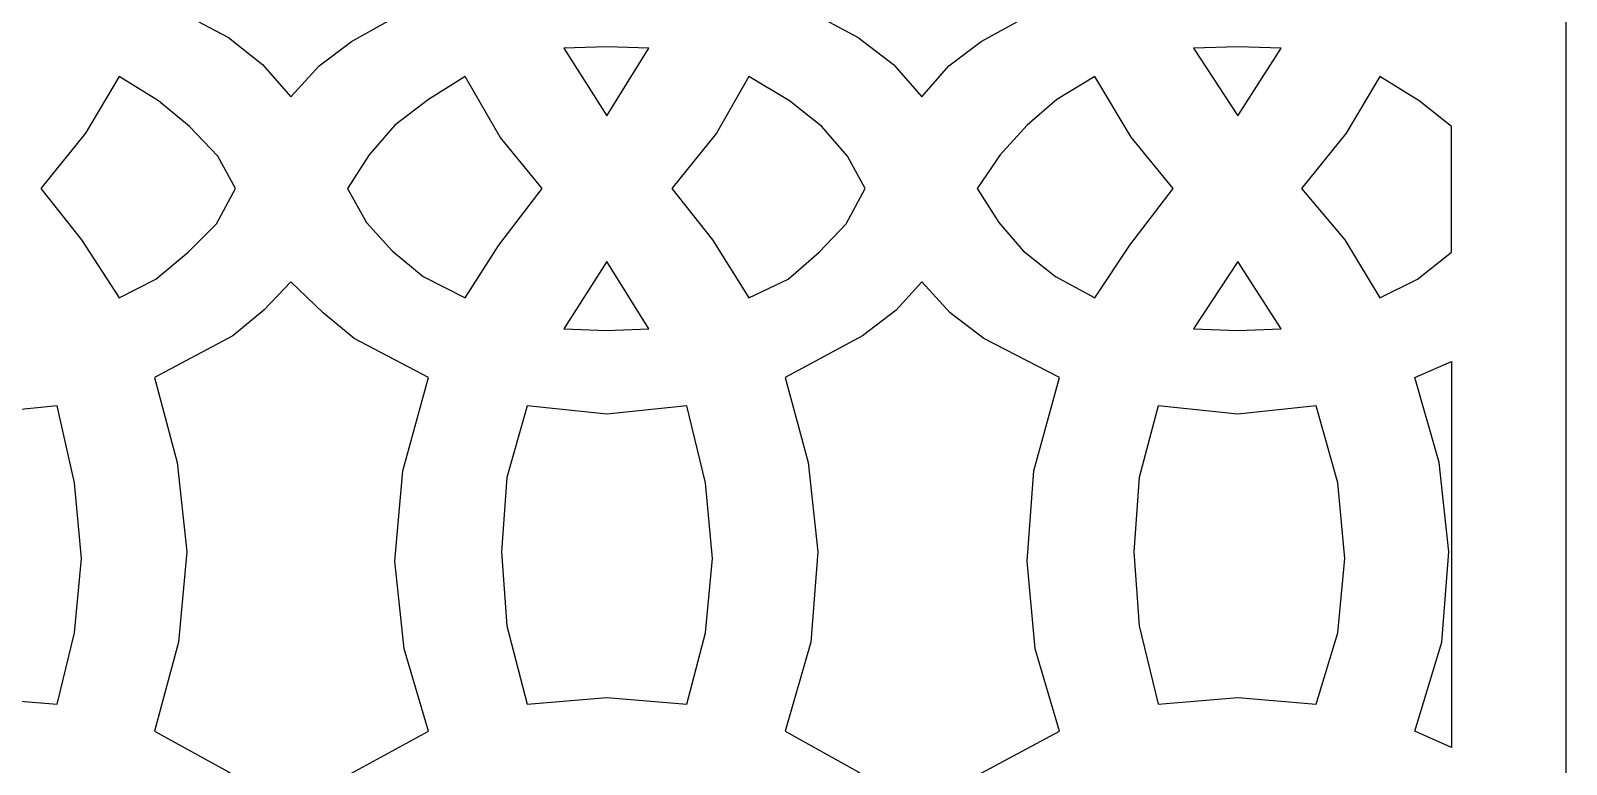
# Model space of a CAD drawing. Header units: centimetres. Extents: x -7.7 to 6.7, y -15 to 14.1.
# Drawn here: x -0.38 to 6.71, y 4.22 to 7.61 of the extents above; entities that cross this region are included whole.
import ezdxf

# ---------------------------------------------------------------- set-up
doc = ezdxf.new("R2010")
doc.units = ezdxf.units.CM
doc.header["$MEASUREMENT"] = 0
doc.layers.add('layer 1', color=7, linetype='Continuous')

msp = doc.modelspace()

# ---------------------------------------------------------------- linework, layer by layer
at = {"layer": 'layer 1', "color": 177}
for points, knots in [([(-7.71189, 14.09171), (-7.71189, 14.09171), (6.70831, 14.09171), (6.70831, 14.09171), (6.70831, 14.09171), (6.70831, 14.09171), (6.70831, -0.32225), (6.70831, -0.32225), (6.70831, -0.32225), (6.70831, -0.32225), (-7.71189, -0.32225), (-7.71189, -0.32225), (-7.71189, -0.32225), (-7.71189, -0.32225), (-7.71189, 14.09171), (-7.71189, 14.09171)], [0, 0, 0, 0, 0.2, 0.2, 0.2, 0.2, 0.4, 0.4, 0.4, 0.4, 0.6, 0.6, 0.6, 0.6, 1, 1, 1, 1]), ([(0.81793, 7.3028), (0.81793, 7.3028), (0.68689, 7.45255), (0.68689, 7.45255), (0.68689, 7.45255), (0.68689, 7.45255), (0.5309, 7.57735), (0.5309, 7.57735), (0.5309, 7.57735), (0.5309, 7.57735), (0.18771, 7.7583), (0.18771, 7.7583), (0.18771, 7.7583), (0.18771, 7.7583), (0.30003, 8.17637), (0.30003, 8.17637), (0.30003, 8.17637), (0.30003, 8.17637), (0.33746, 8.60068), (0.33746, 8.60068), (0.33746, 8.60068), (0.33746, 8.60068), (0.29379, 9.00003), (0.29379, 9.00003), (0.29379, 9.00003), (0.29379, 9.00003), (0.18771, 9.38689), (0.18771, 9.38689), (0.18771, 9.38689), (0.18771, 9.38689), (0.54962, 9.59281), (0.54962, 9.59281), (0.54962, 9.59281), (0.54962, 9.59281), (0.69313, 9.70512), (0.69313, 9.70512), (0.69313, 9.70512), (0.69313, 9.70512), (0.81793, 9.83616), (0.81793, 9.83616), (0.81793, 9.83616), (0.81793, 9.83616), (0.96768, 9.69888), (0.96768, 9.69888), (0.96768, 9.69888), (0.96768, 9.69888), (1.1112, 9.58033), (1.1112, 9.58033), (1.1112, 9.58033), (1.1112, 9.58033), (1.45439, 9.38689), (1.45439, 9.38689), (1.45439, 9.38689), (1.45439, 9.38689), (1.33583, 8.97507), (1.33583, 8.97507), (1.33583, 8.97507), (1.33583, 8.97507), (1.29839, 8.557), (1.29839, 8.557), (1.29839, 8.557), (1.29839, 8.557), (1.34207, 8.15141), (1.34207, 8.15141), (1.34207, 8.15141), (1.34207, 8.15141), (1.45439, 7.7583), (1.45439, 7.7583), (1.45439, 7.7583), (1.45439, 7.7583), (1.09872, 7.55863), (1.09872, 7.55863), (1.09872, 7.55863), (1.09872, 7.55863), (0.94897, 7.44631), (0.94897, 7.44631), (0.94897, 7.44631), (0.94897, 7.44631), (0.81793, 7.3028), (0.81793, 7.3028)], [0, 0, 0, 0, 0.047619, 0.047619, 0.047619, 0.047619, 0.0952381, 0.0952381, 0.0952381, 0.0952381, 0.1428571, 0.1428571, 0.1428571, 0.1428571, 0.1904762, 0.1904762, 0.1904762, 0.1904762, 0.2380952, 0.2380952, 0.2380952, 0.2380952, 0.2857143, 0.2857143, 0.2857143, 0.2857143, 0.3333333, 0.3333333, 0.3333333, 0.3333333, 0.3809524, 0.3809524, 0.3809524, 0.3809524, 0.4285714, 0.4285714, 0.4285714, 0.4285714, 0.4761905, 0.4761905, 0.4761905, 0.4761905, 0.5238095, 0.5238095, 0.5238095, 0.5238095, 0.5714286, 0.5714286, 0.5714286, 0.5714286, 0.6190476, 0.6190476, 0.6190476, 0.6190476, 0.6666667, 0.6666667, 0.6666667, 0.6666667, 0.7142857, 0.7142857, 0.7142857, 0.7142857, 0.7619048, 0.7619048, 0.7619048, 0.7619048, 0.8095238, 0.8095238, 0.8095238, 0.8095238, 0.8571429, 0.8571429, 0.8571429, 0.8571429, 0.9047619, 0.9047619, 0.9047619, 0.9047619, 1, 1, 1, 1]), ([(3.73192, 7.3028), (3.73192, 7.3028), (3.60088, 7.45255), (3.60088, 7.45255), (3.60088, 7.45255), (3.60088, 7.45255), (3.43865, 7.57735), (3.43865, 7.57735), (3.43865, 7.57735), (3.43865, 7.57735), (3.1017, 7.7583), (3.1017, 7.7583), (3.1017, 7.7583), (3.1017, 7.7583), (3.22026, 8.17637), (3.22026, 8.17637), (3.22026, 8.17637), (3.22026, 8.17637), (3.25146, 8.60068), (3.25146, 8.60068), (3.25146, 8.60068), (3.25146, 8.60068), (3.20778, 9.00003), (3.20778, 9.00003), (3.20778, 9.00003), (3.20778, 9.00003), (3.1017, 9.38689), (3.1017, 9.38689), (3.1017, 9.38689), (3.1017, 9.38689), (3.45737, 9.59281), (3.45737, 9.59281), (3.45737, 9.59281), (3.45737, 9.59281), (3.61336, 9.70512), (3.61336, 9.70512), (3.61336, 9.70512), (3.61336, 9.70512), (3.73192, 9.83616), (3.73192, 9.83616), (3.73192, 9.83616), (3.73192, 9.83616), (3.86296, 9.69888), (3.86296, 9.69888), (3.86296, 9.69888), (3.86296, 9.69888), (4.01895, 9.58033), (4.01895, 9.58033), (4.01895, 9.58033), (4.01895, 9.58033), (4.36838, 9.38689), (4.36838, 9.38689), (4.36838, 9.38689), (4.36838, 9.38689), (4.24982, 8.97507), (4.24982, 8.97507), (4.24982, 8.97507), (4.24982, 8.97507), (4.21863, 8.557), (4.21863, 8.557), (4.21863, 8.557), (4.21863, 8.557), (4.25606, 8.15141), (4.25606, 8.15141), (4.25606, 8.15141), (4.25606, 8.15141), (4.36838, 7.7583), (4.36838, 7.7583), (4.36838, 7.7583), (4.36838, 7.7583), (4.00647, 7.55863), (4.00647, 7.55863), (4.00647, 7.55863), (4.00647, 7.55863), (3.85672, 7.44631), (3.85672, 7.44631), (3.85672, 7.44631), (3.85672, 7.44631), (3.73192, 7.3028), (3.73192, 7.3028)], [0, 0, 0, 0, 0.047619, 0.047619, 0.047619, 0.047619, 0.0952381, 0.0952381, 0.0952381, 0.0952381, 0.1428571, 0.1428571, 0.1428571, 0.1428571, 0.1904762, 0.1904762, 0.1904762, 0.1904762, 0.2380952, 0.2380952, 0.2380952, 0.2380952, 0.2857143, 0.2857143, 0.2857143, 0.2857143, 0.3333333, 0.3333333, 0.3333333, 0.3333333, 0.3809524, 0.3809524, 0.3809524, 0.3809524, 0.4285714, 0.4285714, 0.4285714, 0.4285714, 0.4761905, 0.4761905, 0.4761905, 0.4761905, 0.5238095, 0.5238095, 0.5238095, 0.5238095, 0.5714286, 0.5714286, 0.5714286, 0.5714286, 0.6190476, 0.6190476, 0.6190476, 0.6190476, 0.6666667, 0.6666667, 0.6666667, 0.6666667, 0.7142857, 0.7142857, 0.7142857, 0.7142857, 0.7619048, 0.7619048, 0.7619048, 0.7619048, 0.8095238, 0.8095238, 0.8095238, 0.8095238, 0.8571429, 0.8571429, 0.8571429, 0.8571429, 0.9047619, 0.9047619, 0.9047619, 0.9047619, 1, 1, 1, 1]), ([(2.27804, 7.21544), (2.27804, 7.21544), (2.07837, 7.52743), (2.07837, 7.52743), (2.07837, 7.52743), (2.07837, 7.52743), (2.27804, 7.53367), (2.27804, 7.53367), (2.27804, 7.53367), (2.27804, 7.53367), (2.47148, 7.52743), (2.47148, 7.52743), (2.47148, 7.52743), (2.47148, 7.52743), (2.27804, 7.21544), (2.27804, 7.21544)], [0, 0, 0, 0, 0.2, 0.2, 0.2, 0.2, 0.4, 0.4, 0.4, 0.4, 0.6, 0.6, 0.6, 0.6, 1, 1, 1, 1]), ([(5.19204, 7.21544), (5.19204, 7.21544), (4.98612, 7.52743), (4.98612, 7.52743), (4.98612, 7.52743), (4.98612, 7.52743), (5.19204, 7.53367), (5.19204, 7.53367), (5.19204, 7.53367), (5.19204, 7.53367), (5.39171, 7.52743), (5.39171, 7.52743), (5.39171, 7.52743), (5.39171, 7.52743), (5.19204, 7.21544), (5.19204, 7.21544)], [0, 0, 0, 0, 0.2, 0.2, 0.2, 0.2, 0.4, 0.4, 0.4, 0.4, 0.6, 0.6, 0.6, 0.6, 1, 1, 1, 1]), ([(-0.33644, 6.87849), (-0.33644, 6.87849), (-0.13052, 7.13432), (-0.13052, 7.13432), (-0.13052, 7.13432), (-0.13052, 7.13432), (0.02547, 7.39639), (0.02547, 7.39639), (0.02547, 7.39639), (0.02547, 7.39639), (0.20643, 7.28408), (0.20643, 7.28408), (0.20643, 7.28408), (0.20643, 7.28408), (0.34994, 7.16552), (0.34994, 7.16552), (0.34994, 7.16552), (0.34994, 7.16552), (0.48098, 7.02825), (0.48098, 7.02825), (0.48098, 7.02825), (0.48098, 7.02825), (0.5621, 6.87849), (0.5621, 6.87849), (0.5621, 6.87849), (0.5621, 6.87849), (0.47474, 6.71626), (0.47474, 6.71626), (0.47474, 6.71626), (0.47474, 6.71626), (0.3437, 6.58522), (0.3437, 6.58522), (0.3437, 6.58522), (0.3437, 6.58522), (0.19395, 6.46042), (0.19395, 6.46042), (0.19395, 6.46042), (0.19395, 6.46042), (0.02547, 6.37307), (0.02547, 6.37307), (0.02547, 6.37307), (0.02547, 6.37307), (-0.14924, 6.64138), (-0.14924, 6.64138), (-0.14924, 6.64138), (-0.14924, 6.64138), (-0.33644, 6.87849), (-0.33644, 6.87849)], [0, 0, 0, 0, 0.0769231, 0.0769231, 0.0769231, 0.0769231, 0.1538462, 0.1538462, 0.1538462, 0.1538462, 0.2307692, 0.2307692, 0.2307692, 0.2307692, 0.3076923, 0.3076923, 0.3076923, 0.3076923, 0.3846154, 0.3846154, 0.3846154, 0.3846154, 0.4615385, 0.4615385, 0.4615385, 0.4615385, 0.5384615, 0.5384615, 0.5384615, 0.5384615, 0.6153846, 0.6153846, 0.6153846, 0.6153846, 0.6923077, 0.6923077, 0.6923077, 0.6923077, 0.7692308, 0.7692308, 0.7692308, 0.7692308, 0.8461538, 0.8461538, 0.8461538, 0.8461538, 1, 1, 1, 1]), ([(1.97853, 6.87849), (1.97853, 6.87849), (1.77886, 6.61642), (1.77886, 6.61642), (1.77886, 6.61642), (1.77886, 6.61642), (1.62286, 6.37307), (1.62286, 6.37307), (1.62286, 6.37307), (1.62286, 6.37307), (1.42943, 6.4729), (1.42943, 6.4729), (1.42943, 6.4729), (1.42943, 6.4729), (1.28592, 6.59146), (1.28592, 6.59146), (1.28592, 6.59146), (1.28592, 6.59146), (1.16736, 6.7225), (1.16736, 6.7225), (1.16736, 6.7225), (1.16736, 6.7225), (1.08, 6.87849), (1.08, 6.87849), (1.08, 6.87849), (1.08, 6.87849), (1.17984, 7.03449), (1.17984, 7.03449), (1.17984, 7.03449), (1.17984, 7.03449), (1.29839, 7.17176), (1.29839, 7.17176), (1.29839, 7.17176), (1.29839, 7.17176), (1.45439, 7.29032), (1.45439, 7.29032), (1.45439, 7.29032), (1.45439, 7.29032), (1.62286, 7.39639), (1.62286, 7.39639), (1.62286, 7.39639), (1.62286, 7.39639), (1.7851, 7.1156), (1.7851, 7.1156), (1.7851, 7.1156), (1.7851, 7.1156), (1.97853, 6.87849), (1.97853, 6.87849)], [0, 0, 0, 0, 0.0769231, 0.0769231, 0.0769231, 0.0769231, 0.1538462, 0.1538462, 0.1538462, 0.1538462, 0.2307692, 0.2307692, 0.2307692, 0.2307692, 0.3076923, 0.3076923, 0.3076923, 0.3076923, 0.3846154, 0.3846154, 0.3846154, 0.3846154, 0.4615385, 0.4615385, 0.4615385, 0.4615385, 0.5384615, 0.5384615, 0.5384615, 0.5384615, 0.6153846, 0.6153846, 0.6153846, 0.6153846, 0.6923077, 0.6923077, 0.6923077, 0.6923077, 0.7692308, 0.7692308, 0.7692308, 0.7692308, 0.8461538, 0.8461538, 0.8461538, 0.8461538, 1, 1, 1, 1]), ([(2.57756, 6.87849), (2.57756, 6.87849), (2.78347, 7.13432), (2.78347, 7.13432), (2.78347, 7.13432), (2.78347, 7.13432), (2.93322, 7.39639), (2.93322, 7.39639), (2.93322, 7.39639), (2.93322, 7.39639), (3.12042, 7.28408), (3.12042, 7.28408), (3.12042, 7.28408), (3.12042, 7.28408), (3.27017, 7.16552), (3.27017, 7.16552), (3.27017, 7.16552), (3.27017, 7.16552), (3.38873, 7.02825), (3.38873, 7.02825), (3.38873, 7.02825), (3.38873, 7.02825), (3.46985, 6.87849), (3.46985, 6.87849), (3.46985, 6.87849), (3.46985, 6.87849), (3.38249, 6.71626), (3.38249, 6.71626), (3.38249, 6.71626), (3.38249, 6.71626), (3.25769, 6.58522), (3.25769, 6.58522), (3.25769, 6.58522), (3.25769, 6.58522), (3.11418, 6.46042), (3.11418, 6.46042), (3.11418, 6.46042), (3.11418, 6.46042), (2.93322, 6.37307), (2.93322, 6.37307), (2.93322, 6.37307), (2.93322, 6.37307), (2.76475, 6.64138), (2.76475, 6.64138), (2.76475, 6.64138), (2.76475, 6.64138), (2.57756, 6.87849), (2.57756, 6.87849)], [0, 0, 0, 0, 0.0769231, 0.0769231, 0.0769231, 0.0769231, 0.1538462, 0.1538462, 0.1538462, 0.1538462, 0.2307692, 0.2307692, 0.2307692, 0.2307692, 0.3076923, 0.3076923, 0.3076923, 0.3076923, 0.3846154, 0.3846154, 0.3846154, 0.3846154, 0.4615385, 0.4615385, 0.4615385, 0.4615385, 0.5384615, 0.5384615, 0.5384615, 0.5384615, 0.6153846, 0.6153846, 0.6153846, 0.6153846, 0.6923077, 0.6923077, 0.6923077, 0.6923077, 0.7692308, 0.7692308, 0.7692308, 0.7692308, 0.8461538, 0.8461538, 0.8461538, 0.8461538, 1, 1, 1, 1]), ([(4.89252, 6.87849), (4.89252, 6.87849), (4.69285, 6.61642), (4.69285, 6.61642), (4.69285, 6.61642), (4.69285, 6.61642), (4.53062, 6.37307), (4.53062, 6.37307), (4.53062, 6.37307), (4.53062, 6.37307), (4.34966, 6.4729), (4.34966, 6.4729), (4.34966, 6.4729), (4.34966, 6.4729), (4.19991, 6.59146), (4.19991, 6.59146), (4.19991, 6.59146), (4.19991, 6.59146), (4.08759, 6.7225), (4.08759, 6.7225), (4.08759, 6.7225), (4.08759, 6.7225), (3.98775, 6.87849), (3.98775, 6.87849), (3.98775, 6.87849), (3.98775, 6.87849), (4.09383, 7.03449), (4.09383, 7.03449), (4.09383, 7.03449), (4.09383, 7.03449), (4.21863, 7.17176), (4.21863, 7.17176), (4.21863, 7.17176), (4.21863, 7.17176), (4.3559, 7.29032), (4.3559, 7.29032), (4.3559, 7.29032), (4.3559, 7.29032), (4.53062, 7.39639), (4.53062, 7.39639), (4.53062, 7.39639), (4.53062, 7.39639), (4.69909, 7.1156), (4.69909, 7.1156), (4.69909, 7.1156), (4.69909, 7.1156), (4.89252, 6.87849), (4.89252, 6.87849)], [0, 0, 0, 0, 0.0769231, 0.0769231, 0.0769231, 0.0769231, 0.1538462, 0.1538462, 0.1538462, 0.1538462, 0.2307692, 0.2307692, 0.2307692, 0.2307692, 0.3076923, 0.3076923, 0.3076923, 0.3076923, 0.3846154, 0.3846154, 0.3846154, 0.3846154, 0.4615385, 0.4615385, 0.4615385, 0.4615385, 0.5384615, 0.5384615, 0.5384615, 0.5384615, 0.6153846, 0.6153846, 0.6153846, 0.6153846, 0.6923077, 0.6923077, 0.6923077, 0.6923077, 0.7692308, 0.7692308, 0.7692308, 0.7692308, 0.8461538, 0.8461538, 0.8461538, 0.8461538, 1, 1, 1, 1]), ([(6.17793, 6.58522), (6.17793, 6.58522), (6.02193, 6.46042), (6.02193, 6.46042), (6.02193, 6.46042), (6.02193, 6.46042), (5.84722, 6.37307), (5.84722, 6.37307), (5.84722, 6.37307), (5.84722, 6.37307), (5.68498, 6.64138), (5.68498, 6.64138), (5.68498, 6.64138), (5.68498, 6.64138), (5.48531, 6.87849), (5.48531, 6.87849), (5.48531, 6.87849), (5.48531, 6.87849), (5.69122, 7.13432), (5.69122, 7.13432), (5.69122, 7.13432), (5.69122, 7.13432), (5.84722, 7.39639), (5.84722, 7.39639), (5.84722, 7.39639), (5.84722, 7.39639), (6.02817, 7.28408), (6.02817, 7.28408), (6.02817, 7.28408), (6.02817, 7.28408), (6.17793, 7.16552), (6.17793, 7.16552), (6.17793, 7.16552), (6.17793, 7.16552), (6.17793, 6.58522), (6.17793, 6.58522)], [0, 0, 0, 0, 0.1, 0.1, 0.1, 0.1, 0.2, 0.2, 0.2, 0.2, 0.3, 0.3, 0.3, 0.3, 0.4, 0.4, 0.4, 0.4, 0.5, 0.5, 0.5, 0.5, 0.6, 0.6, 0.6, 0.6, 0.7, 0.7, 0.7, 0.7, 0.8, 0.8, 0.8, 0.8, 1, 1, 1, 1]), ([(2.27804, 6.54154), (2.27804, 6.54154), (2.47148, 6.22955), (2.47148, 6.22955), (2.47148, 6.22955), (2.47148, 6.22955), (2.27804, 6.22331), (2.27804, 6.22331), (2.27804, 6.22331), (2.27804, 6.22331), (2.07837, 6.22955), (2.07837, 6.22955), (2.07837, 6.22955), (2.07837, 6.22955), (2.27804, 6.54154), (2.27804, 6.54154)], [0, 0, 0, 0, 0.2, 0.2, 0.2, 0.2, 0.4, 0.4, 0.4, 0.4, 0.6, 0.6, 0.6, 0.6, 1, 1, 1, 1]), ([(5.19204, 6.54154), (5.19204, 6.54154), (5.39171, 6.22955), (5.39171, 6.22955), (5.39171, 6.22955), (5.39171, 6.22955), (5.19204, 6.22331), (5.19204, 6.22331), (5.19204, 6.22331), (5.19204, 6.22331), (4.98612, 6.22955), (4.98612, 6.22955), (4.98612, 6.22955), (4.98612, 6.22955), (5.19204, 6.54154), (5.19204, 6.54154)], [0, 0, 0, 0, 0.2, 0.2, 0.2, 0.2, 0.4, 0.4, 0.4, 0.4, 0.6, 0.6, 0.6, 0.6, 1, 1, 1, 1]), ([(0.81793, 3.92706), (0.81793, 3.92706), (0.68689, 4.0581), (0.68689, 4.0581), (0.68689, 4.0581), (0.68689, 4.0581), (0.5309, 4.18289), (0.5309, 4.18289), (0.5309, 4.18289), (0.5309, 4.18289), (0.18771, 4.37009), (0.18771, 4.37009), (0.18771, 4.37009), (0.18771, 4.37009), (0.30003, 4.78191), (0.30003, 4.78191), (0.30003, 4.78191), (0.30003, 4.78191), (0.33746, 5.19998), (0.33746, 5.19998), (0.33746, 5.19998), (0.33746, 5.19998), (0.29379, 5.61181), (0.29379, 5.61181), (0.29379, 5.61181), (0.29379, 5.61181), (0.18771, 6.00492), (0.18771, 6.00492), (0.18771, 6.00492), (0.18771, 6.00492), (0.54962, 6.19835), (0.54962, 6.19835), (0.54962, 6.19835), (0.54962, 6.19835), (0.69313, 6.31691), (0.69313, 6.31691), (0.69313, 6.31691), (0.69313, 6.31691), (0.81793, 6.44794), (0.81793, 6.44794), (0.81793, 6.44794), (0.81793, 6.44794), (0.96768, 6.30443), (0.96768, 6.30443), (0.96768, 6.30443), (0.96768, 6.30443), (1.1112, 6.18587), (1.1112, 6.18587), (1.1112, 6.18587), (1.1112, 6.18587), (1.45439, 6.00492), (1.45439, 6.00492), (1.45439, 6.00492), (1.45439, 6.00492), (1.33583, 5.57437), (1.33583, 5.57437), (1.33583, 5.57437), (1.33583, 5.57437), (1.29839, 5.1563), (1.29839, 5.1563), (1.29839, 5.1563), (1.29839, 5.1563), (1.34207, 4.75072), (1.34207, 4.75072), (1.34207, 4.75072), (1.34207, 4.75072), (1.45439, 4.37009), (1.45439, 4.37009), (1.45439, 4.37009), (1.45439, 4.37009), (1.09872, 4.17665), (1.09872, 4.17665), (1.09872, 4.17665), (1.09872, 4.17665), (0.94897, 4.05186), (0.94897, 4.05186), (0.94897, 4.05186), (0.94897, 4.05186), (0.81793, 3.92706), (0.81793, 3.92706)], [0, 0, 0, 0, 0.047619, 0.047619, 0.047619, 0.047619, 0.0952381, 0.0952381, 0.0952381, 0.0952381, 0.1428571, 0.1428571, 0.1428571, 0.1428571, 0.1904762, 0.1904762, 0.1904762, 0.1904762, 0.2380952, 0.2380952, 0.2380952, 0.2380952, 0.2857143, 0.2857143, 0.2857143, 0.2857143, 0.3333333, 0.3333333, 0.3333333, 0.3333333, 0.3809524, 0.3809524, 0.3809524, 0.3809524, 0.4285714, 0.4285714, 0.4285714, 0.4285714, 0.4761905, 0.4761905, 0.4761905, 0.4761905, 0.5238095, 0.5238095, 0.5238095, 0.5238095, 0.5714286, 0.5714286, 0.5714286, 0.5714286, 0.6190476, 0.6190476, 0.6190476, 0.6190476, 0.6666667, 0.6666667, 0.6666667, 0.6666667, 0.7142857, 0.7142857, 0.7142857, 0.7142857, 0.7619048, 0.7619048, 0.7619048, 0.7619048, 0.8095238, 0.8095238, 0.8095238, 0.8095238, 0.8571429, 0.8571429, 0.8571429, 0.8571429, 0.9047619, 0.9047619, 0.9047619, 0.9047619, 1, 1, 1, 1]), ([(3.73192, 3.92706), (3.73192, 3.92706), (3.60088, 4.0581), (3.60088, 4.0581), (3.60088, 4.0581), (3.60088, 4.0581), (3.43865, 4.18289), (3.43865, 4.18289), (3.43865, 4.18289), (3.43865, 4.18289), (3.1017, 4.37009), (3.1017, 4.37009), (3.1017, 4.37009), (3.1017, 4.37009), (3.22026, 4.78191), (3.22026, 4.78191), (3.22026, 4.78191), (3.22026, 4.78191), (3.25146, 5.19998), (3.25146, 5.19998), (3.25146, 5.19998), (3.25146, 5.19998), (3.20778, 5.61181), (3.20778, 5.61181), (3.20778, 5.61181), (3.20778, 5.61181), (3.1017, 6.00492), (3.1017, 6.00492), (3.1017, 6.00492), (3.1017, 6.00492), (3.45737, 6.19835), (3.45737, 6.19835), (3.45737, 6.19835), (3.45737, 6.19835), (3.61336, 6.31691), (3.61336, 6.31691), (3.61336, 6.31691), (3.61336, 6.31691), (3.73192, 6.44794), (3.73192, 6.44794), (3.73192, 6.44794), (3.73192, 6.44794), (3.86296, 6.30443), (3.86296, 6.30443), (3.86296, 6.30443), (3.86296, 6.30443), (4.01895, 6.18587), (4.01895, 6.18587), (4.01895, 6.18587), (4.01895, 6.18587), (4.36838, 6.00492), (4.36838, 6.00492), (4.36838, 6.00492), (4.36838, 6.00492), (4.24982, 5.57437), (4.24982, 5.57437), (4.24982, 5.57437), (4.24982, 5.57437), (4.21863, 5.1563), (4.21863, 5.1563), (4.21863, 5.1563), (4.21863, 5.1563), (4.25606, 4.75072), (4.25606, 4.75072), (4.25606, 4.75072), (4.25606, 4.75072), (4.36838, 4.37009), (4.36838, 4.37009), (4.36838, 4.37009), (4.36838, 4.37009), (4.00647, 4.17665), (4.00647, 4.17665), (4.00647, 4.17665), (4.00647, 4.17665), (3.85672, 4.05186), (3.85672, 4.05186), (3.85672, 4.05186), (3.85672, 4.05186), (3.73192, 3.92706), (3.73192, 3.92706)], [0, 0, 0, 0, 0.047619, 0.047619, 0.047619, 0.047619, 0.0952381, 0.0952381, 0.0952381, 0.0952381, 0.1428571, 0.1428571, 0.1428571, 0.1428571, 0.1904762, 0.1904762, 0.1904762, 0.1904762, 0.2380952, 0.2380952, 0.2380952, 0.2380952, 0.2857143, 0.2857143, 0.2857143, 0.2857143, 0.3333333, 0.3333333, 0.3333333, 0.3333333, 0.3809524, 0.3809524, 0.3809524, 0.3809524, 0.4285714, 0.4285714, 0.4285714, 0.4285714, 0.4761905, 0.4761905, 0.4761905, 0.4761905, 0.5238095, 0.5238095, 0.5238095, 0.5238095, 0.5714286, 0.5714286, 0.5714286, 0.5714286, 0.6190476, 0.6190476, 0.6190476, 0.6190476, 0.6666667, 0.6666667, 0.6666667, 0.6666667, 0.7142857, 0.7142857, 0.7142857, 0.7142857, 0.7619048, 0.7619048, 0.7619048, 0.7619048, 0.8095238, 0.8095238, 0.8095238, 0.8095238, 0.8571429, 0.8571429, 0.8571429, 0.8571429, 0.9047619, 0.9047619, 0.9047619, 0.9047619, 1, 1, 1, 1]), ([(6.17793, 6.07979), (6.17793, 6.07979), (6.00945, 6.00492), (6.00945, 6.00492), (6.00945, 6.00492), (6.00945, 6.00492), (6.12177, 5.61181), (6.12177, 5.61181), (6.12177, 5.61181), (6.12177, 5.61181), (6.16545, 5.19998), (6.16545, 5.19998), (6.16545, 5.19998), (6.16545, 5.19998), (6.13425, 4.78191), (6.13425, 4.78191), (6.13425, 4.78191), (6.13425, 4.78191), (6.00945, 4.37009), (6.00945, 4.37009), (6.00945, 4.37009), (6.00945, 4.37009), (6.17793, 4.29521), (6.17793, 4.29521), (6.17793, 4.29521), (6.17793, 4.29521), (6.17793, 6.07979), (6.17793, 6.07979)], [0, 0, 0, 0, 0.125, 0.125, 0.125, 0.125, 0.25, 0.25, 0.25, 0.25, 0.375, 0.375, 0.375, 0.375, 0.5, 0.5, 0.5, 0.5, 0.625, 0.625, 0.625, 0.625, 0.75, 0.75, 0.75, 0.75, 1, 1, 1, 1]), ([(-0.64219, 4.52608), (-0.64219, 4.52608), (-0.99786, 4.49488), (-0.99786, 4.49488), (-0.99786, 4.49488), (-0.99786, 4.49488), (-1.09145, 4.85679), (-1.09145, 4.85679), (-1.09145, 4.85679), (-1.09145, 4.85679), (-1.11641, 5.19998), (-1.11641, 5.19998), (-1.11641, 5.19998), (-1.11641, 5.19998), (-1.09145, 5.54317), (-1.09145, 5.54317), (-1.09145, 5.54317), (-1.09145, 5.54317), (-0.99786, 5.87388), (-0.99786, 5.87388), (-0.99786, 5.87388), (-0.99786, 5.87388), (-0.64219, 5.83644), (-0.64219, 5.83644), (-0.64219, 5.83644), (-0.64219, 5.83644), (-0.26156, 5.87388), (-0.26156, 5.87388), (-0.26156, 5.87388), (-0.26156, 5.87388), (-0.18044, 5.51821), (-0.18044, 5.51821), (-0.18044, 5.51821), (-0.18044, 5.51821), (-0.14924, 5.16878), (-0.14924, 5.16878), (-0.14924, 5.16878), (-0.14924, 5.16878), (-0.18044, 4.82559), (-0.18044, 4.82559), (-0.18044, 4.82559), (-0.18044, 4.82559), (-0.26156, 4.49488), (-0.26156, 4.49488), (-0.26156, 4.49488), (-0.26156, 4.49488), (-0.64219, 4.52608), (-0.64219, 4.52608)], [0, 0, 0, 0, 0.0769231, 0.0769231, 0.0769231, 0.0769231, 0.1538462, 0.1538462, 0.1538462, 0.1538462, 0.2307692, 0.2307692, 0.2307692, 0.2307692, 0.3076923, 0.3076923, 0.3076923, 0.3076923, 0.3846154, 0.3846154, 0.3846154, 0.3846154, 0.4615385, 0.4615385, 0.4615385, 0.4615385, 0.5384615, 0.5384615, 0.5384615, 0.5384615, 0.6153846, 0.6153846, 0.6153846, 0.6153846, 0.6923077, 0.6923077, 0.6923077, 0.6923077, 0.7692308, 0.7692308, 0.7692308, 0.7692308, 0.8461538, 0.8461538, 0.8461538, 0.8461538, 1, 1, 1, 1]), ([(2.27804, 4.52608), (2.27804, 4.52608), (1.9099, 4.49488), (1.9099, 4.49488), (1.9099, 4.49488), (1.9099, 4.49488), (1.8163, 4.85679), (1.8163, 4.85679), (1.8163, 4.85679), (1.8163, 4.85679), (1.79134, 5.19998), (1.79134, 5.19998), (1.79134, 5.19998), (1.79134, 5.19998), (1.8163, 5.54317), (1.8163, 5.54317), (1.8163, 5.54317), (1.8163, 5.54317), (1.9099, 5.87388), (1.9099, 5.87388), (1.9099, 5.87388), (1.9099, 5.87388), (2.27804, 5.83644), (2.27804, 5.83644), (2.27804, 5.83644), (2.27804, 5.83644), (2.64619, 5.87388), (2.64619, 5.87388), (2.64619, 5.87388), (2.64619, 5.87388), (2.73355, 5.51821), (2.73355, 5.51821), (2.73355, 5.51821), (2.73355, 5.51821), (2.76475, 5.16878), (2.76475, 5.16878), (2.76475, 5.16878), (2.76475, 5.16878), (2.73355, 4.82559), (2.73355, 4.82559), (2.73355, 4.82559), (2.73355, 4.82559), (2.64619, 4.49488), (2.64619, 4.49488), (2.64619, 4.49488), (2.64619, 4.49488), (2.27804, 4.52608), (2.27804, 4.52608)], [0, 0, 0, 0, 0.0769231, 0.0769231, 0.0769231, 0.0769231, 0.1538462, 0.1538462, 0.1538462, 0.1538462, 0.2307692, 0.2307692, 0.2307692, 0.2307692, 0.3076923, 0.3076923, 0.3076923, 0.3076923, 0.3846154, 0.3846154, 0.3846154, 0.3846154, 0.4615385, 0.4615385, 0.4615385, 0.4615385, 0.5384615, 0.5384615, 0.5384615, 0.5384615, 0.6153846, 0.6153846, 0.6153846, 0.6153846, 0.6923077, 0.6923077, 0.6923077, 0.6923077, 0.7692308, 0.7692308, 0.7692308, 0.7692308, 0.8461538, 0.8461538, 0.8461538, 0.8461538, 1, 1, 1, 1]), ([(5.19204, 4.52608), (5.19204, 4.52608), (4.82389, 4.49488), (4.82389, 4.49488), (4.82389, 4.49488), (4.82389, 4.49488), (4.73653, 4.85679), (4.73653, 4.85679), (4.73653, 4.85679), (4.73653, 4.85679), (4.71157, 5.19998), (4.71157, 5.19998), (4.71157, 5.19998), (4.71157, 5.19998), (4.73653, 5.54317), (4.73653, 5.54317), (4.73653, 5.54317), (4.73653, 5.54317), (4.82389, 5.87388), (4.82389, 5.87388), (4.82389, 5.87388), (4.82389, 5.87388), (5.19204, 5.83644), (5.19204, 5.83644), (5.19204, 5.83644), (5.19204, 5.83644), (5.55394, 5.87388), (5.55394, 5.87388), (5.55394, 5.87388), (5.55394, 5.87388), (5.65378, 5.51821), (5.65378, 5.51821), (5.65378, 5.51821), (5.65378, 5.51821), (5.68498, 5.16878), (5.68498, 5.16878), (5.68498, 5.16878), (5.68498, 5.16878), (5.65378, 4.82559), (5.65378, 4.82559), (5.65378, 4.82559), (5.65378, 4.82559), (5.55394, 4.49488), (5.55394, 4.49488), (5.55394, 4.49488), (5.55394, 4.49488), (5.19204, 4.52608), (5.19204, 4.52608)], [0, 0, 0, 0, 0.0769231, 0.0769231, 0.0769231, 0.0769231, 0.1538462, 0.1538462, 0.1538462, 0.1538462, 0.2307692, 0.2307692, 0.2307692, 0.2307692, 0.3076923, 0.3076923, 0.3076923, 0.3076923, 0.3846154, 0.3846154, 0.3846154, 0.3846154, 0.4615385, 0.4615385, 0.4615385, 0.4615385, 0.5384615, 0.5384615, 0.5384615, 0.5384615, 0.6153846, 0.6153846, 0.6153846, 0.6153846, 0.6923077, 0.6923077, 0.6923077, 0.6923077, 0.7692308, 0.7692308, 0.7692308, 0.7692308, 0.8461538, 0.8461538, 0.8461538, 0.8461538, 1, 1, 1, 1])]:
    msp.add_open_spline(points, degree=3, knots=knots, dxfattribs=at)

doc.saveas('drawing.dxf')
